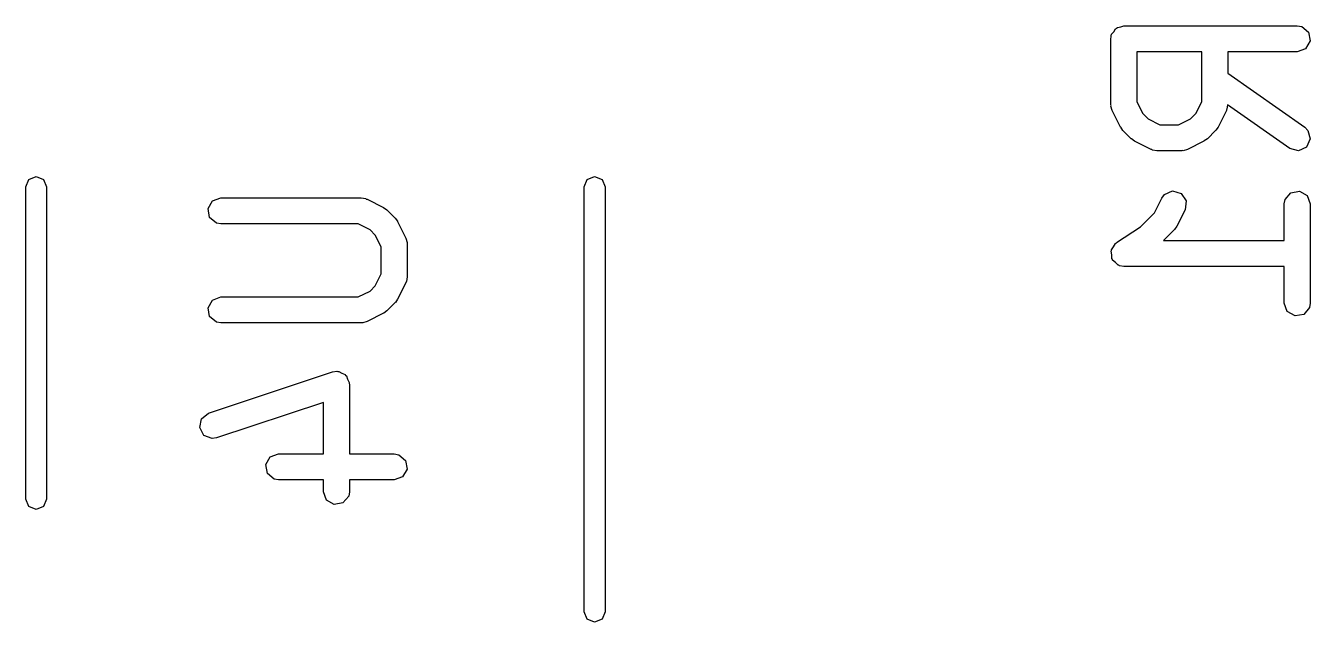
# Model space of a CAD drawing. Extents: x 0.07 to 3.45, y 0.19 to 1.81.
# Drawn here: x 1.4606 to 1.7521, y 1.2564 to 1.3918 of the extents above; entities that cross this region are included whole.
import ezdxf

# ---------------------------------------------------------------- set-up
doc = ezdxf.new("R2010")
doc.units = 0
doc.header["$MEASUREMENT"] = 0
doc.layers.add('BLACK', color=7, linetype='CONTINUOUS')

msp = doc.modelspace()

# ---------------------------------------------------------------- linework, layer by layer
at = {"layer": 'BLACK', "linetype": 'CONTINUOUS'}
for p, q in [((1.70751, 1.39042), (1.7079, 1.39108)), ((1.7079, 1.39108), (1.70815, 1.39118)), ((1.70815, 1.39118), (1.70832, 1.39138)), ((1.70832, 1.39138), (1.70908, 1.39151)), ((1.70908, 1.39151), (1.7098, 1.39178)), ((1.7098, 1.39178), (1.74917, 1.39178)), ((1.74917, 1.39178), (1.75018, 1.3916)), ((1.75018, 1.3916), (1.75172, 1.3903)), ((1.70684, 1.38882), (1.70691, 1.38921)), ((1.70684, 1.37382), (1.70684, 1.38882)), ((1.70689, 1.38934), (1.70695, 1.38945)), ((1.70691, 1.38921), (1.70689, 1.38934)), ((1.70695, 1.38945), (1.70702, 1.38983)), ((1.70702, 1.38983), (1.70751, 1.39042)), ((1.75207, 1.38831), (1.75106, 1.38656)), ((1.75172, 1.3903), (1.75207, 1.38831)), ((1.72747, 1.38587), (1.71275, 1.38587)), ((1.71275, 1.38587), (1.71275, 1.37452)), ((1.72747, 1.37452), (1.72747, 1.38587)), ((1.74917, 1.38587), (1.73337, 1.38587)), ((1.73337, 1.38587), (1.73337, 1.38099)), ((1.75106, 1.38656), (1.74917, 1.38587)), ((1.73337, 1.38099), (1.75086, 1.36874)), ((1.7069, 1.37366), (1.70684, 1.37382)), ((1.70686, 1.37349), (1.7069, 1.37366)), ((1.70715, 1.3725), (1.70686, 1.37349)), ((1.71275, 1.37452), (1.7141, 1.37182)), ((1.72612, 1.37182), (1.72747, 1.37452)), ((1.73336, 1.37378), (1.73319, 1.37281)), ((1.74747, 1.36391), (1.73336, 1.37378)), ((1.70903, 1.36875), (1.70715, 1.3725)), ((1.7141, 1.37182), (1.71529, 1.37063)), ((1.71529, 1.37063), (1.71799, 1.36928)), ((1.72222, 1.36928), (1.72492, 1.37063)), ((1.72492, 1.37063), (1.72612, 1.37182)), ((1.73306, 1.3725), (1.73118, 1.36875)), ((1.73308, 1.37268), (1.73306, 1.3725)), ((1.73319, 1.37281), (1.73308, 1.37268)), ((1.70908, 1.36871), (1.70903, 1.36875)), ((1.70958, 1.36799), (1.70908, 1.36871)), ((1.71146, 1.36611), (1.70958, 1.36799)), ((1.71799, 1.36928), (1.72222, 1.36928)), ((1.73063, 1.36799), (1.72876, 1.36611)), ((1.73066, 1.36805), (1.73063, 1.36799)), ((1.73118, 1.36875), (1.73066, 1.36805)), ((1.75086, 1.36874), (1.75158, 1.36802)), ((1.75158, 1.36802), (1.75211, 1.36607)), ((1.71152, 1.36609), (1.71146, 1.36611)), ((1.71223, 1.36556), (1.71152, 1.36609)), ((1.71597, 1.36368), (1.71223, 1.36556)), ((1.72799, 1.36556), (1.72424, 1.36368)), ((1.72803, 1.36561), (1.72799, 1.36556)), ((1.72876, 1.36611), (1.72803, 1.36561)), ((1.75211, 1.36607), (1.75125, 1.36424)), ((1.71615, 1.36366), (1.71597, 1.36368)), ((1.71629, 1.36355), (1.71615, 1.36366)), ((1.7173, 1.36337), (1.71629, 1.36355)), ((1.72292, 1.36337), (1.7173, 1.36337)), ((1.72309, 1.36343), (1.72292, 1.36337)), ((1.72326, 1.36339), (1.72309, 1.36343)), ((1.72424, 1.36368), (1.72326, 1.36339)), ((1.74942, 1.36338), (1.74747, 1.36391)), ((1.75125, 1.36424), (1.74942, 1.36338)), ((1.46055, 1.3552), (1.46124, 1.35687)), ((1.46124, 1.35687), (1.46291, 1.35756)), ((1.46291, 1.35756), (1.46458, 1.35687)), ((1.46458, 1.35687), (1.46528, 1.3552)), ((1.58732, 1.3552), (1.58801, 1.35687)), ((1.58801, 1.35687), (1.58969, 1.35756)), ((1.58969, 1.35756), (1.59136, 1.35687)), ((1.59136, 1.35687), (1.59205, 1.3552)), ((1.46055, 1.28433), (1.46055, 1.3552)), ((1.46528, 1.3552), (1.46528, 1.28433)), ((1.58732, 1.25874), (1.58732, 1.3552)), ((1.59205, 1.3552), (1.59205, 1.25874)), ((1.7184, 1.35265), (1.71901, 1.35347)), ((1.71901, 1.35347), (1.72087, 1.35427)), ((1.72087, 1.35427), (1.7228, 1.3537)), ((1.7228, 1.3537), (1.72392, 1.35201)), ((1.74639, 1.35234), (1.74769, 1.35388)), ((1.74769, 1.35388), (1.74968, 1.35424)), ((1.74968, 1.35424), (1.75143, 1.35323)), ((1.75143, 1.35323), (1.75212, 1.35133)), ((1.50193, 1.35027), (1.50294, 1.35202)), ((1.50228, 1.34828), (1.50193, 1.35027)), ((1.50294, 1.35202), (1.50484, 1.35271)), ((1.50484, 1.35271), (1.53671, 1.35271)), ((1.53671, 1.35271), (1.53772, 1.35253)), ((1.53772, 1.35253), (1.53785, 1.35242)), ((1.53785, 1.35242), (1.53803, 1.3524)), ((1.53803, 1.3524), (1.54178, 1.35053)), ((1.54178, 1.35053), (1.54249, 1.35)), ((1.54249, 1.35), (1.54254, 1.34997)), ((1.54254, 1.34997), (1.54442, 1.3481)), ((1.71674, 1.34933), (1.7184, 1.35265)), ((1.72369, 1.35001), (1.72181, 1.34626)), ((1.72392, 1.35201), (1.72369, 1.35001)), ((1.74621, 1.35133), (1.74639, 1.35234)), ((1.74621, 1.34303), (1.74621, 1.35133)), ((1.75212, 1.35133), (1.75212, 1.32883)), ((1.50383, 1.34699), (1.50228, 1.34828)), ((1.54442, 1.3481), (1.54492, 1.34738)), ((1.54492, 1.34738), (1.54497, 1.34733)), ((1.54497, 1.34733), (1.54685, 1.34358)), ((1.71354, 1.34612), (1.71674, 1.34933)), ((1.50484, 1.34681), (1.50383, 1.34699)), ((1.53601, 1.34681), (1.50484, 1.34681)), ((1.53871, 1.34546), (1.53601, 1.34681)), ((1.5399, 1.34426), (1.53871, 1.34546)), ((1.54125, 1.34156), (1.5399, 1.34426)), ((1.70816, 1.34254), (1.71354, 1.34612)), ((1.72126, 1.34549), (1.7188, 1.34303)), ((1.72128, 1.34555), (1.72126, 1.34549)), ((1.72181, 1.34626), (1.72128, 1.34555)), ((1.54125, 1.33546), (1.54125, 1.34156)), ((1.54685, 1.34358), (1.54714, 1.3426)), ((1.54714, 1.3426), (1.5471, 1.34243)), ((1.5471, 1.34243), (1.54716, 1.34226)), ((1.54716, 1.34226), (1.54716, 1.33476)), ((1.70696, 1.34091), (1.70747, 1.3416)), ((1.70747, 1.3416), (1.7079, 1.34234)), ((1.7079, 1.34234), (1.70806, 1.3424)), ((1.70806, 1.3424), (1.70816, 1.34254)), ((1.7188, 1.34303), (1.74621, 1.34303)), ((1.70689, 1.34059), (1.70697, 1.34074)), ((1.70704, 1.33975), (1.70689, 1.34059)), ((1.70697, 1.34074), (1.70696, 1.34091)), ((1.70709, 1.33889), (1.70704, 1.33975)), ((1.70721, 1.33877), (1.70709, 1.33889)), ((1.70724, 1.3386), (1.70721, 1.33877)), ((1.7079, 1.33805), (1.70724, 1.3386)), ((1.5399, 1.33276), (1.54125, 1.33546)), ((1.70849, 1.33743), (1.7079, 1.33805)), ((1.70866, 1.33741), (1.70849, 1.33743)), ((1.70879, 1.3373), (1.70866, 1.33741)), ((1.7098, 1.33713), (1.70879, 1.3373)), ((1.74621, 1.33713), (1.7098, 1.33713)), ((1.74621, 1.32883), (1.74621, 1.33713)), ((1.53871, 1.33156), (1.5399, 1.33276)), ((1.54685, 1.33344), (1.54497, 1.32969)), ((1.54687, 1.33362), (1.54685, 1.33344)), ((1.54698, 1.33375), (1.54687, 1.33362)), ((1.54716, 1.33476), (1.54698, 1.33375)), ((1.50294, 1.32952), (1.50484, 1.33022)), ((1.50484, 1.33022), (1.53601, 1.33022)), ((1.53601, 1.33022), (1.53871, 1.33156)), ((1.54497, 1.32969), (1.54445, 1.32898)), ((1.50193, 1.32778), (1.50294, 1.32952)), ((1.50228, 1.32579), (1.50193, 1.32778)), ((1.54254, 1.32705), (1.54182, 1.32654)), ((1.54442, 1.32892), (1.54254, 1.32705)), ((1.54445, 1.32898), (1.54442, 1.32892)), ((1.7469, 1.32693), (1.74621, 1.32883)), ((1.74865, 1.32592), (1.7469, 1.32693)), ((1.75194, 1.32782), (1.75064, 1.32627)), ((1.75212, 1.32883), (1.75194, 1.32782)), ((1.50383, 1.32449), (1.50228, 1.32579)), ((1.50484, 1.32431), (1.50383, 1.32449)), ((1.53671, 1.32431), (1.50484, 1.32431)), ((1.53687, 1.32437), (1.53671, 1.32431)), ((1.53704, 1.32433), (1.53687, 1.32437)), ((1.53803, 1.32462), (1.53704, 1.32433)), ((1.54178, 1.3265), (1.53803, 1.32462)), ((1.54182, 1.32654), (1.54178, 1.3265)), ((1.75064, 1.32627), (1.74865, 1.32592)), ((1.50203, 1.30382), (1.53015, 1.31319)), ((1.53015, 1.31319), (1.53116, 1.31334)), ((1.53116, 1.31334), (1.53137, 1.31326)), ((1.53137, 1.31326), (1.53159, 1.3133)), ((1.53159, 1.3133), (1.53229, 1.3129)), ((1.53229, 1.3129), (1.53304, 1.3126)), ((1.53304, 1.3126), (1.53315, 1.3124)), ((1.53315, 1.3124), (1.53334, 1.31229)), ((1.53334, 1.31229), (1.53362, 1.31153)), ((1.53362, 1.31153), (1.534, 1.31082)), ((1.534, 1.31082), (1.53396, 1.3106)), ((1.53396, 1.3106), (1.53403, 1.31039)), ((1.53403, 1.31039), (1.53403, 1.2946)), ((1.52813, 1.30629), (1.50389, 1.29821)), ((1.52813, 1.2946), (1.52813, 1.30629)), ((1.50044, 1.30256), (1.50203, 1.30382)), ((1.50004, 1.30058), (1.50044, 1.30256)), ((1.501, 1.29881), (1.50004, 1.30058)), ((1.50288, 1.29806), (1.501, 1.29881)), ((1.50389, 1.29821), (1.50288, 1.29806)), ((1.51606, 1.2939), (1.51796, 1.2946)), ((1.51796, 1.2946), (1.52813, 1.2946)), ((1.53403, 1.2946), (1.54421, 1.2946)), ((1.54421, 1.2946), (1.54522, 1.29442)), ((1.51505, 1.29216), (1.51606, 1.2939)), ((1.5154, 1.29017), (1.51505, 1.29216)), ((1.54522, 1.29442), (1.54676, 1.29312)), ((1.54676, 1.29312), (1.54711, 1.29113)), ((1.51695, 1.28887), (1.5154, 1.29017)), ((1.51796, 1.28869), (1.51695, 1.28887)), ((1.5461, 1.28938), (1.54421, 1.28869)), ((1.54711, 1.29113), (1.5461, 1.28938)), ((1.52813, 1.28869), (1.51796, 1.28869)), ((1.52813, 1.28602), (1.52813, 1.28869)), ((1.52882, 1.28412), (1.52813, 1.28602)), ((1.53403, 1.28602), (1.53386, 1.28501)), ((1.54421, 1.28869), (1.53403, 1.28869)), ((1.53403, 1.28869), (1.53403, 1.28602)), ((1.46124, 1.28266), (1.46055, 1.28433)), ((1.46528, 1.28433), (1.46458, 1.28266)), ((1.53057, 1.28311), (1.52882, 1.28412)), ((1.53256, 1.28346), (1.53057, 1.28311)), ((1.53386, 1.28501), (1.53256, 1.28346)), ((1.46291, 1.28197), (1.46124, 1.28266)), ((1.46458, 1.28266), (1.46291, 1.28197)), ((1.58801, 1.25707), (1.58732, 1.25874)), ((1.58969, 1.25638), (1.58801, 1.25707)), ((1.59136, 1.25707), (1.58969, 1.25638)), ((1.59205, 1.25874), (1.59136, 1.25707))]:
    msp.add_line(p, q, dxfattribs=at)

doc.saveas('drawing.dxf')
